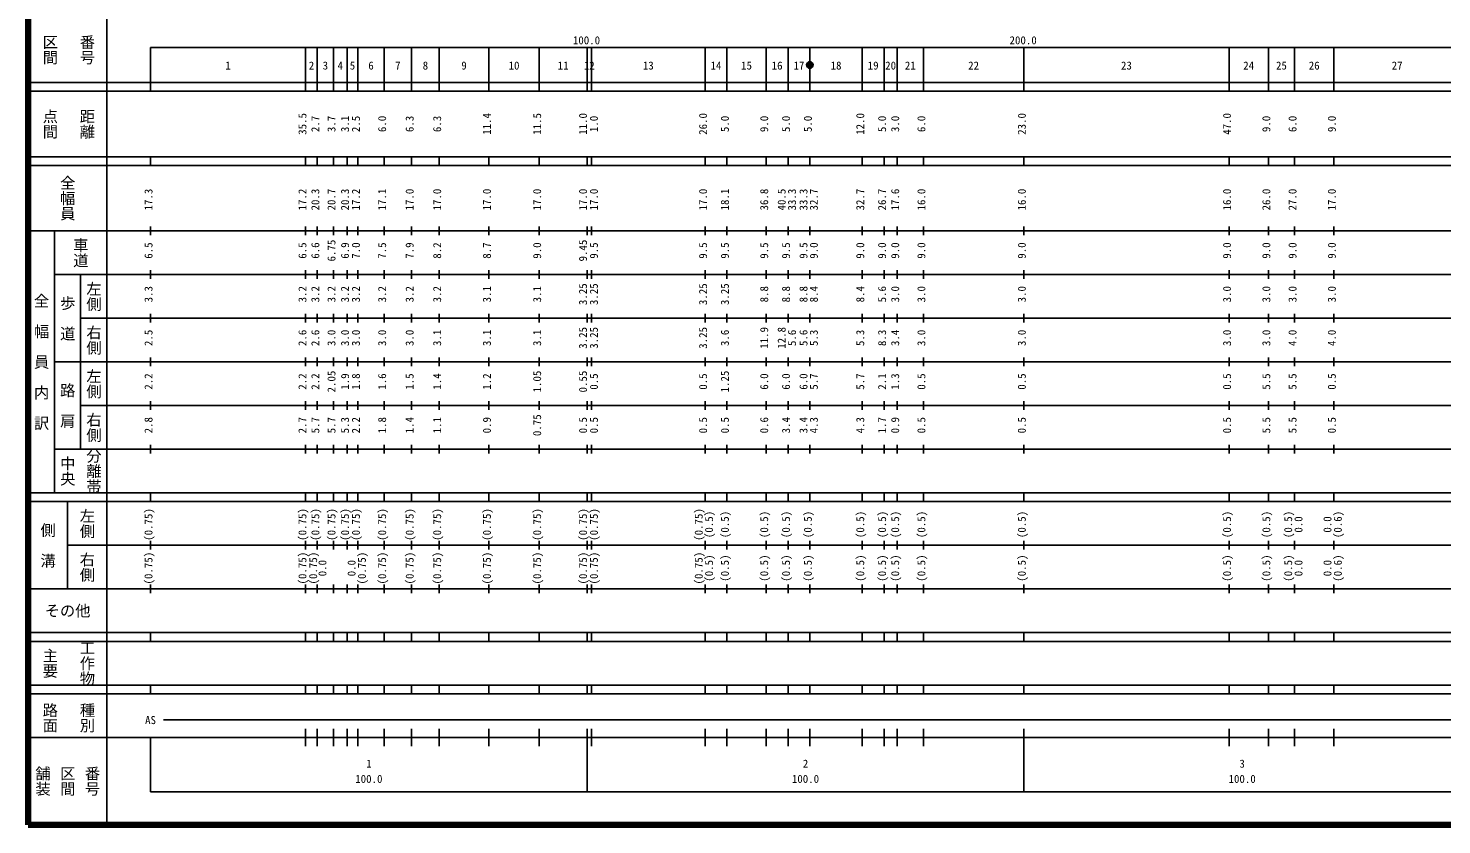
# Model space of a CAD drawing. Units: millimetres on the paper. Extents: x 40 to 680, y 20 to 380.
# Drawn here: x 40 to 363.7, y 20 to 202.4 of the extents above; entities that cross this region are included whole.
import ezdxf
from ezdxf.enums import TextEntityAlignment as Align

# ---------------------------------------------------------------- set-up
doc = ezdxf.new("R2010")
doc.units = ezdxf.units.MM
doc.header["$PDMODE"] = 32
doc.header["$PDSIZE"] = 0.5
doc.layers.add('M-TTL', color=2, linetype='Continuous', lineweight=140)
doc.layers.add('M-TTL-BAND', color=7, linetype='Continuous', lineweight=25)
doc.styles.add('@ＭＳ ゴシック', font='')
doc.styles.add('ＭＳ ゴシック', font='')
doc.styles.get('@ＭＳ ゴシック').set_extended_font_data('@MS Gothic')
doc.styles.get('ＭＳ ゴシック').set_extended_font_data('MS Gothic')

msp = doc.modelspace()

# ---------------------------------------------------------------- linework, layer by layer
at = {"layer": 'M-TTL'}
for p, q in [((40, 380), (40, 20)), ((40, 20), (680, 20))]:
    msp.add_line(p, q, dxfattribs=at)
at = {"layer": 'M-TTL-BAND'}
for p, q in [((58, 370), (58, 20)), ((68, 198), (579, 198)), ((68, 198), (68, 188)), ((103.5, 188), (103.5, 198)), ((106.2, 188), (106.2, 198)), ((109.9, 188), (109.9, 198)), ((113, 188), (113, 198)), ((115.5, 188), (115.5, 198)), ((121.5, 188), (121.5, 198)), ((127.8, 188), (127.8, 198)), ((134.1, 188), (134.1, 198)), ((145.5, 188), (145.5, 198)), ((157, 188), (157, 198)), ((168, 188), (168, 198)), ((169, 188), (169, 198)), ((195, 188), (195, 198)), ((200, 188), (200, 198)), ((209, 188), (209, 198)), ((214, 188), (214, 198)), ((219, 188), (219, 198)), ((231, 188), (231, 198)), ((236, 188), (236, 198)), ((239, 188), (239, 198)), ((245, 188), (245, 198)), ((268, 188), (268, 198)), ((315, 188), (315, 198)), ((324, 188), (324, 198)), ((330, 188), (330, 198)), ((339, 188), (339, 198)), ((40, 190), (579, 190)), ((40, 188), (579, 188)), ((40, 173), (579, 173)), ((68, 171), (68, 173)), ((103.5, 171), (103.5, 173)), ((106.2, 171), (106.2, 173)), ((109.9, 171), (109.9, 173)), ((113, 171), (113, 173)), ((115.5, 171), (115.5, 173)), ((121.5, 171), (121.5, 173)), ((127.8, 171), (127.8, 173)), ((134.1, 171), (134.1, 173)), ((145.5, 171), (145.5, 173)), ((157, 171), (157, 173)), ((168, 171), (168, 173)), ((169, 171), (169, 173)), ((195, 171), (195, 173)), ((200, 171), (200, 173)), ((209, 171), (209, 173)), ((214, 171), (214, 173)), ((219, 171), (219, 173)), ((231, 171), (231, 173)), ((236, 171), (236, 173)), ((239, 171), (239, 173)), ((245, 171), (245, 173)), ((268, 171), (268, 173)), ((315, 171), (315, 173)), ((324, 171), (324, 173)), ((330, 171), (330, 173)), ((339, 171), (339, 173)), ((40, 171), (579, 171)), ((40, 156), (579, 156)), ((46, 96), (46, 156)), ((68, 155), (68, 157)), ((103.5, 155), (103.5, 157)), ((106.2, 155), (106.2, 157)), ((109.9, 155), (109.9, 157)), ((113, 155), (113, 157)), ((115.5, 155), (115.5, 157)), ((121.5, 155), (121.5, 157)), ((127.8, 155), (127.8, 157)), ((134.1, 155), (134.1, 157)), ((145.5, 155), (145.5, 157)), ((157, 155), (157, 157)), ((168, 155), (168, 157)), ((169, 155), (169, 157)), ((195, 155), (195, 157)), ((200, 155), (200, 157)), ((209, 155), (209, 157)), ((214, 155), (214, 157)), ((219, 155), (219, 157)), ((231, 155), (231, 157)), ((236, 155), (236, 157)), ((239, 155), (239, 157)), ((245, 155), (245, 157)), ((268, 155), (268, 157)), ((315, 155), (315, 157)), ((324, 155), (324, 157)), ((330, 155), (330, 157)), ((339, 155), (339, 157)), ((46, 146), (579, 146)), ((52, 146), (52, 106)), ((68, 145), (68, 147)), ((103.5, 145), (103.5, 147)), ((106.2, 145), (106.2, 147)), ((109.9, 145), (109.9, 147)), ((113, 145), (113, 147)), ((115.5, 145), (115.5, 147)), ((121.5, 145), (121.5, 147)), ((127.8, 145), (127.8, 147)), ((134.1, 145), (134.1, 147)), ((145.5, 145), (145.5, 147)), ((157, 145), (157, 147)), ((168, 145), (168, 147)), ((169, 145), (169, 147)), ((195, 145), (195, 147)), ((200, 145), (200, 147)), ((209, 145), (209, 147)), ((214, 145), (214, 147)), ((219, 145), (219, 147)), ((231, 145), (231, 147)), ((236, 145), (236, 147)), ((239, 145), (239, 147)), ((245, 145), (245, 147)), ((268, 145), (268, 147)), ((315, 145), (315, 147)), ((324, 145), (324, 147)), ((330, 145), (330, 147)), ((339, 145), (339, 147)), ((52, 136), (579, 136)), ((68, 135), (68, 137)), ((103.5, 135), (103.5, 137)), ((106.2, 135), (106.2, 137)), ((109.9, 135), (109.9, 137)), ((113, 135), (113, 137)), ((115.5, 135), (115.5, 137)), ((121.5, 135), (121.5, 137)), ((127.8, 135), (127.8, 137)), ((134.1, 135), (134.1, 137)), ((145.5, 135), (145.5, 137)), ((157, 135), (157, 137)), ((168, 135), (168, 137)), ((169, 135), (169, 137)), ((195, 135), (195, 137)), ((200, 135), (200, 137)), ((209, 135), (209, 137)), ((214, 135), (214, 137)), ((219, 135), (219, 137)), ((231, 135), (231, 137)), ((236, 135), (236, 137)), ((239, 135), (239, 137)), ((245, 135), (245, 137)), ((268, 135), (268, 137)), ((315, 135), (315, 137)), ((324, 135), (324, 137)), ((330, 135), (330, 137)), ((339, 135), (339, 137)), ((68, 125), (68, 127)), ((103.5, 125), (103.5, 127)), ((106.2, 125), (106.2, 127)), ((109.9, 125), (109.9, 127)), ((113, 125), (113, 127)), ((115.5, 125), (115.5, 127)), ((121.5, 125), (121.5, 127)), ((127.8, 125), (127.8, 127)), ((134.1, 125), (134.1, 127)), ((145.5, 125), (145.5, 127)), ((157, 125), (157, 127)), ((168, 125), (168, 127)), ((169, 125), (169, 127)), ((195, 125), (195, 127)), ((200, 125), (200, 127)), ((209, 125), (209, 127)), ((214, 125), (214, 127)), ((219, 125), (219, 127)), ((231, 125), (231, 127)), ((236, 125), (236, 127)), ((239, 125), (239, 127)), ((245, 125), (245, 127)), ((268, 125), (268, 127)), ((315, 125), (315, 127)), ((324, 125), (324, 127)), ((330, 125), (330, 127)), ((339, 125), (339, 127)), ((46, 126), (579, 126)), ((68, 115), (68, 117)), ((103.5, 115), (103.5, 117)), ((106.2, 115), (106.2, 117)), ((109.9, 115), (109.9, 117)), ((113, 115), (113, 117)), ((115.5, 115), (115.5, 117)), ((121.5, 115), (121.5, 117)), ((127.8, 115), (127.8, 117)), ((134.1, 115), (134.1, 117)), ((145.5, 115), (145.5, 117)), ((157, 115), (157, 117)), ((168, 115), (168, 117)), ((169, 115), (169, 117)), ((195, 115), (195, 117)), ((200, 115), (200, 117)), ((209, 115), (209, 117)), ((214, 115), (214, 117)), ((219, 115), (219, 117)), ((231, 115), (231, 117)), ((236, 115), (236, 117)), ((239, 115), (239, 117)), ((245, 115), (245, 117)), ((268, 115), (268, 117)), ((315, 115), (315, 117)), ((324, 115), (324, 117)), ((330, 115), (330, 117)), ((339, 115), (339, 117)), ((52, 116), (579, 116)), ((68, 105), (68, 107)), ((103.5, 105), (103.5, 107)), ((106.2, 105), (106.2, 107)), ((109.9, 105), (109.9, 107)), ((113, 105), (113, 107)), ((115.5, 105), (115.5, 107)), ((121.5, 105), (121.5, 107)), ((127.8, 105), (127.8, 107)), ((134.1, 105), (134.1, 107)), ((145.5, 105), (145.5, 107)), ((157, 105), (157, 107)), ((168, 105), (168, 107)), ((169, 105), (169, 107)), ((195, 105), (195, 107)), ((200, 105), (200, 107)), ((209, 105), (209, 107)), ((214, 105), (214, 107)), ((219, 105), (219, 107)), ((231, 105), (231, 107)), ((236, 105), (236, 107)), ((239, 105), (239, 107)), ((245, 105), (245, 107)), ((268, 105), (268, 107)), ((315, 105), (315, 107)), ((324, 105), (324, 107)), ((330, 105), (330, 107)), ((339, 105), (339, 107)), ((46, 106), (579, 106)), ((40, 96), (579, 96)), ((40, 94), (579, 94)), ((49, 94), (49, 74)), ((68, 94), (68, 96)), ((103.5, 94), (103.5, 96)), ((106.2, 94), (106.2, 96)), ((109.9, 94), (109.9, 96)), ((113, 94), (113, 96)), ((115.5, 94), (115.5, 96)), ((121.5, 94), (121.5, 96)), ((127.8, 94), (127.8, 96)), ((134.1, 94), (134.1, 96)), ((145.5, 94), (145.5, 96)), ((157, 94), (157, 96)), ((168, 94), (168, 96)), ((169, 94), (169, 96)), ((195, 94), (195, 96)), ((200, 94), (200, 96)), ((209, 94), (209, 96)), ((214, 94), (214, 96)), ((219, 94), (219, 96)), ((231, 94), (231, 96)), ((236, 94), (236, 96)), ((239, 94), (239, 96)), ((245, 94), (245, 96)), ((268, 94), (268, 96)), ((315, 94), (315, 96)), ((324, 94), (324, 96)), ((330, 94), (330, 96)), ((339, 94), (339, 96)), ((68, 83), (68, 85)), ((103.5, 83), (103.5, 85)), ((106.2, 83), (106.2, 85)), ((109.9, 83), (109.9, 85)), ((113, 83), (113, 85)), ((115.5, 83), (115.5, 85)), ((121.5, 83), (121.5, 85)), ((127.8, 83), (127.8, 85)), ((134.1, 83), (134.1, 85)), ((145.5, 83), (145.5, 85)), ((157, 83), (157, 85)), ((168, 83), (168, 85)), ((169, 83), (169, 85)), ((195, 83), (195, 85)), ((200, 83), (200, 85)), ((209, 83), (209, 85)), ((214, 83), (214, 85)), ((219, 83), (219, 85)), ((231, 83), (231, 85)), ((236, 83), (236, 85)), ((239, 83), (239, 85)), ((245, 83), (245, 85)), ((268, 83), (268, 85)), ((315, 83), (315, 85)), ((324, 83), (324, 85)), ((330, 83), (330, 85)), ((339, 83), (339, 85)), ((49, 84), (579, 84)), ((68, 73), (68, 75)), ((103.5, 73), (103.5, 75)), ((106.2, 73), (106.2, 75)), ((109.9, 73), (109.9, 75)), ((113, 73), (113, 75)), ((115.5, 73), (115.5, 75)), ((121.5, 73), (121.5, 75)), ((127.8, 73), (127.8, 75)), ((134.1, 73), (134.1, 75)), ((145.5, 73), (145.5, 75)), ((157, 73), (157, 75)), ((168, 73), (168, 75)), ((169, 73), (169, 75)), ((195, 73), (195, 75)), ((200, 73), (200, 75)), ((209, 73), (209, 75)), ((214, 73), (214, 75)), ((219, 73), (219, 75)), ((231, 73), (231, 75)), ((236, 73), (236, 75)), ((239, 73), (239, 75)), ((245, 73), (245, 75)), ((268, 73), (268, 75)), ((315, 73), (315, 75)), ((324, 73), (324, 75)), ((330, 73), (330, 75)), ((339, 73), (339, 75)), ((40, 74), (579, 74)), ((40, 64), (579, 64)), ((40, 62), (579, 62)), ((68, 62), (68, 64)), ((103.5, 62), (103.5, 64)), ((106.2, 62), (106.2, 64)), ((109.9, 62), (109.9, 64)), ((113, 62), (113, 64)), ((115.5, 62), (115.5, 64)), ((121.5, 62), (121.5, 64)), ((127.8, 62), (127.8, 64)), ((134.1, 62), (134.1, 64)), ((145.5, 62), (145.5, 64)), ((157, 62), (157, 64)), ((168, 62), (168, 64)), ((169, 62), (169, 64)), ((195, 62), (195, 64)), ((200, 62), (200, 64)), ((209, 62), (209, 64)), ((214, 62), (214, 64)), ((219, 62), (219, 64)), ((231, 62), (231, 64)), ((236, 62), (236, 64)), ((239, 62), (239, 64)), ((245, 62), (245, 64)), ((268, 62), (268, 64)), ((315, 62), (315, 64)), ((324, 62), (324, 64)), ((330, 62), (330, 64)), ((339, 62), (339, 64)), ((40, 52), (579, 52)), ((68, 50), (68, 52)), ((103.5, 50), (103.5, 52)), ((106.2, 50), (106.2, 52)), ((109.9, 50), (109.9, 52)), ((113, 50), (113, 52)), ((115.5, 50), (115.5, 52)), ((121.5, 50), (121.5, 52)), ((127.8, 50), (127.8, 52)), ((134.1, 50), (134.1, 52)), ((145.5, 50), (145.5, 52)), ((157, 50), (157, 52)), ((168, 50), (168, 52)), ((169, 50), (169, 52)), ((195, 50), (195, 52)), ((200, 50), (200, 52)), ((209, 50), (209, 52)), ((214, 50), (214, 52)), ((219, 50), (219, 52)), ((231, 50), (231, 52)), ((236, 50), (236, 52)), ((239, 50), (239, 52)), ((245, 50), (245, 52)), ((268, 50), (268, 52)), ((315, 50), (315, 52)), ((324, 50), (324, 52)), ((330, 50), (330, 52)), ((339, 50), (339, 52)), ((40, 50), (579, 50)), ((71, 44), (565, 44)), ((40, 40), (579, 40)), ((68, 40), (68, 27.5)), ((103.5, 38), (103.5, 42)), ((106.2, 38), (106.2, 42)), ((109.9, 38), (109.9, 42)), ((113, 38), (113, 42)), ((115.5, 38), (115.5, 42)), ((121.5, 38), (121.5, 42)), ((127.8, 38), (127.8, 42)), ((134.1, 38), (134.1, 42)), ((145.5, 38), (145.5, 42)), ((157, 38), (157, 42)), ((168, 27.5), (168, 42)), ((169, 38), (169, 42)), ((195, 38), (195, 42)), ((200, 38), (200, 42)), ((209, 38), (209, 42)), ((214, 38), (214, 42)), ((219, 38), (219, 42)), ((231, 38), (231, 42)), ((236, 38), (236, 42)), ((239, 38), (239, 42)), ((245, 38), (245, 42)), ((268, 27.5), (268, 42)), ((315, 38), (315, 42)), ((324, 38), (324, 42)), ((330, 38), (330, 42)), ((339, 38), (339, 42)), ((68, 27.5), (579, 27.5))]:
    msp.add_line(p, q, dxfattribs=at)
for radius in [0.75, 0.6, 0.45, 0.3, 0.15, 0.02]:
    msp.add_circle((219, 194), radius, dxfattribs=at)
msp.add_point((219, 194), dxfattribs=at)

# ---------------------------------------------------------------- texts
at = {"layer": 'M-TTL-BAND', "style": '@ＭＳ ゴシック'}
for s, p in [('番号', (53.5, 197.5)), ('区間', (45, 197.5)), ('点間', (45, 180.5)), ('距離', (53.5, 180.5)), ('全幅員', (49, 163.5)), ('車道', (52, 151)), ('左側', (55, 141)), ('全\u3000幅\u3000員\u3000内\u3000訳', (43, 126)), ('歩\u3000道', (49, 136)), ('右側', (55, 131)), ('左側', (55, 121)), ('路\u3000肩', (49, 116)), ('右側', (55, 111)), ('中央', (49, 101)), ('分離帯', (55, 101)), ('左側', (53.5, 89)), ('側\u3000溝', (44.5, 84)), ('右側', (53.5, 79)), ('工作物', (53.5, 57)), ('主要', (45, 57)), ('路面', (45, 44.5)), ('種別', (53.5, 44.5)), ('舗装', (43.333, 30)), ('区間', (49, 30)), ('番号', (54.667, 30))]:
    msp.add_text(s, height=2.566, rotation=270, dxfattribs=at).set_placement(p, align=Align.MIDDLE_CENTER)
at = {"layer": 'M-TTL-BAND', "style": 'ＭＳ ゴシック'}
for s, p in [('100.0', (167.844, 198.195)), ('200.0', (267.844, 198.195)), ('1', (85.75, 192.405)), ('2', (104.85, 192.405)), ('3', (108.05, 192.405)), ('4', (111.45, 192.405)), ('5', (114.25, 192.405)), ('6', (118.5, 192.405)), ('7', (124.65, 192.405)), ('8', (130.95, 192.405)), ('9', (139.8, 192.405)), ('10', (151.25, 192.405)), ('11', (162.5, 192.405)), ('12', (168.475, 192.405)), ('13', (182, 192.405)), ('14', (197.5, 192.405)), ('15', (204.5, 192.405)), ('16', (211.5, 192.405)), ('17', (216.5, 192.405)), ('18', (225, 192.405)), ('19', (233.5, 192.405)), ('20', (237.5, 192.405)), ('21', (242, 192.405)), ('22', (256.5, 192.405)), ('23', (291.5, 192.405)), ('24', (319.5, 192.405)), ('25', (327, 192.405)), ('26', (334.5, 192.405)), ('27', (353.5, 192.405)), ('AS', (68, 42.5)), ('1', (118, 32.523)), ('2', (218, 32.523)), ('3', (318, 32.523)), ('100.0', (118, 29.033)), ('100.0', (218, 29.033)), ('100.0', (318, 29.033))]:
    msp.add_text(s, height=1.833, dxfattribs=at).set_placement(p, align=Align.BOTTOM_CENTER)
for s, p in [('35.5', (104.25, 180.5)), ('2.7', (107.2, 180.5)), ('3.7', (110.9, 180.5)), ('3.1', (114, 180.5)), ('2.5', (116.5, 180.5)), ('6.0', (122.5, 180.5)), ('6.3', (128.8, 180.5)), ('6.3', (135.1, 180.5)), ('11.4', (146.5, 180.5)), ('11.5', (158, 180.5)), ('11.0', (168.5, 180.5)), ('1.0', (171, 180.5)), ('26.0', (196, 180.5)), ('5.0', (201, 180.5)), ('9.0', (210, 180.5)), ('5.0', (215, 180.5)), ('5.0', (220, 180.5)), ('12.0', (232, 180.5)), ('5.0', (237, 180.5)), ('3.0', (240, 180.5)), ('6.0', (246, 180.5)), ('23.0', (269, 180.5)), ('47.0', (316, 180.5)), ('9.0', (325, 180.5)), ('6.0', (331, 180.5)), ('9.0', (340, 180.5)), ('17.3', (69, 163.174)), ('17.2', (104.25, 163.174)), ('20.3', (107.2, 163.174)), ('20.7', (110.9, 163.174)), ('20.3', (114, 163.174)), ('17.2', (116.5, 163.174)), ('17.1', (122.5, 163.174)), ('17.0', (128.8, 163.174)), ('17.0', (135.1, 163.174)), ('17.0', (146.5, 163.174)), ('17.0', (158, 163.174)), ('17.0', (168.5, 163.174)), ('17.0', (171, 163.174)), ('17.0', (196, 163.174)), ('18.1', (201, 163.174)), ('36.8', (210, 163.174)), ('40.5', (214, 163.174)), ('33.3', (216.37, 163.174)), ('33.3', (219, 163.174)), ('32.7', (221.37, 163.174)), ('32.7', (232, 163.174)), ('26.7', (237, 163.174)), ('17.6', (240, 163.174)), ('16.0', (246, 163.174)), ('16.0', (269, 163.174)), ('16.0', (316, 163.174)), ('26.0', (325, 163.174)), ('27.0', (331, 163.174)), ('17.0', (340, 163.174)), ('6.5', (69, 151.5)), ('6.5', (104.25, 151.5)), ('6.6', (107.2, 151.5)), ('6.75', (110.9, 151.5)), ('6.9', (114, 151.5)), ('7.0', (116.5, 151.5)), ('7.5', (122.5, 151.5)), ('7.9', (128.8, 151.5)), ('8.2', (135.1, 151.5)), ('8.7', (146.5, 151.5)), ('9.0', (158, 151.5)), ('9.45', (168.5, 151.5)), ('9.5', (171, 151.5)), ('9.5', (196, 151.5)), ('9.5', (201, 151.5)), ('9.5', (210, 151.5)), ('9.5', (215, 151.5)), ('9.5', (219, 151.5)), ('9.0', (221.37, 151.5)), ('9.0', (232, 151.5)), ('9.0', (237, 151.5)), ('9.0', (240, 151.5)), ('9.0', (246, 151.5)), ('9.0', (269, 151.5)), ('9.0', (316, 151.5)), ('9.0', (325, 151.5)), ('9.0', (331, 151.5)), ('9.0', (340, 151.5)), ('3.3', (69, 141.5)), ('3.2', (104.25, 141.5)), ('3.2', (107.2, 141.5)), ('3.2', (110.9, 141.5)), ('3.2', (114, 141.5)), ('3.2', (116.5, 141.5)), ('3.2', (122.5, 141.5)), ('3.2', (128.8, 141.5)), ('3.2', (135.1, 141.5)), ('3.1', (146.5, 141.5)), ('3.1', (158, 141.5)), ('3.25', (168.5, 141.5)), ('3.25', (171, 141.5)), ('3.25', (196, 141.5)), ('3.25', (201, 141.5)), ('8.8', (210, 141.5)), ('8.8', (215, 141.5)), ('8.8', (219, 141.5)), ('8.4', (221.37, 141.5)), ('8.4', (232, 141.5)), ('5.6', (237, 141.5)), ('3.0', (240, 141.5)), ('3.0', (246, 141.5)), ('3.0', (269, 141.5)), ('3.0', (316, 141.5)), ('3.0', (325, 141.5)), ('3.0', (331, 141.5)), ('3.0', (340, 141.5)), ('2.5', (69, 131.5)), ('2.6', (104.25, 131.5)), ('2.6', (107.2, 131.5)), ('3.0', (110.9, 131.5)), ('3.0', (114, 131.5)), ('3.0', (116.5, 131.5)), ('3.0', (122.5, 131.5)), ('3.0', (128.8, 131.5)), ('3.1', (135.1, 131.5)), ('3.1', (146.5, 131.5)), ('3.1', (158, 131.5)), ('3.25', (168.5, 131.5)), ('3.25', (171, 131.5)), ('3.25', (196, 131.5)), ('3.6', (201, 131.5)), ('11.9', (210, 131.5)), ('12.8', (214, 131.5)), ('5.6', (216.37, 131.5)), ('5.6', (219, 131.5)), ('5.3', (221.37, 131.5)), ('5.3', (232, 131.5)), ('8.3', (237, 131.5)), ('3.4', (240, 131.5)), ('3.0', (246, 131.5)), ('3.0', (269, 131.5)), ('3.0', (316, 131.5)), ('3.0', (325, 131.5)), ('4.0', (331, 131.5)), ('4.0', (340, 131.5)), ('2.2', (69, 121.5)), ('2.2', (104.25, 121.5)), ('2.2', (107.2, 121.5)), ('2.05', (110.9, 121.5)), ('1.9', (114, 121.5)), ('1.8', (116.5, 121.5)), ('1.6', (122.5, 121.5)), ('1.5', (128.8, 121.5)), ('1.4', (135.1, 121.5)), ('1.2', (146.5, 121.5)), ('1.05', (158, 121.5)), ('0.55', (168.5, 121.5)), ('0.5', (171, 121.5)), ('0.5', (196, 121.5)), ('1.25', (201, 121.5)), ('6.0', (210, 121.5)), ('6.0', (215, 121.5)), ('6.0', (219, 121.5)), ('5.7', (221.37, 121.5)), ('5.7', (232, 121.5)), ('2.1', (237, 121.5)), ('1.3', (240, 121.5)), ('0.5', (246, 121.5)), ('0.5', (269, 121.5)), ('0.5', (316, 121.5)), ('5.5', (325, 121.5)), ('5.5', (331, 121.5)), ('0.5', (340, 121.5)), ('0.75', (158, 111.5)), ('2.8', (69, 111.5)), ('2.7', (104.25, 111.5)), ('5.7', (107.2, 111.5)), ('5.7', (110.9, 111.5)), ('5.3', (114, 111.5)), ('2.2', (116.5, 111.5)), ('1.8', (122.5, 111.5)), ('1.4', (128.8, 111.5)), ('1.1', (135.1, 111.5)), ('0.9', (146.5, 111.5)), ('0.5', (168.5, 111.5)), ('0.5', (171, 111.5)), ('0.5', (196, 111.5)), ('0.5', (201, 111.5)), ('0.6', (210, 111.5)), ('3.4', (215, 111.5)), ('3.4', (219, 111.5)), ('4.3', (221.37, 111.5)), ('4.3', (232, 111.5)), ('1.7', (237, 111.5)), ('0.9', (240, 111.5)), ('0.5', (246, 111.5)), ('0.5', (269, 111.5)), ('0.5', (316, 111.5)), ('5.5', (325, 111.5)), ('5.5', (331, 111.5)), ('0.5', (340, 111.5)), ('(0.75)', (69, 88.764)), ('(0.75)', (104.25, 88.764)), ('(0.75)', (107.2, 88.764)), ('(0.75)', (110.9, 88.764)), ('(0.75)', (114, 88.764)), ('(0.75)', (116.5, 88.764)), ('(0.75)', (122.5, 88.764)), ('(0.75)', (128.8, 88.764)), ('(0.75)', (135.1, 88.764)), ('(0.75)', (146.5, 88.764)), ('(0.75)', (158, 88.764)), ('(0.75)', (168.5, 88.764)), ('(0.75)', (171, 88.764)), ('(0.75)', (195, 88.764)), ('(0.5)', (197.37, 88.764)), ('(0.5)', (201, 88.764)), ('(0.5)', (210, 88.764)), ('(0.5)', (215, 88.764)), ('(0.5)', (220, 88.764)), ('(0.5)', (232, 88.764)), ('(0.5)', (237, 88.764)), ('(0.5)', (240, 88.764)), ('(0.5)', (246, 88.764)), ('(0.5)', (269, 88.764)), ('(0.5)', (316, 88.764)), ('(0.5)', (325, 88.764)), ('(0.5)', (330, 88.764)), ('(0.6)', (341.37, 88.764)), ('0.0', (332.37, 88.764)), ('0.0', (339, 88.764)), ('(0.75)', (69, 78.764)), ('(0.75)', (104.25, 78.764)), ('(0.75)', (106.7, 78.764)), ('(0.75)', (117.87, 78.764)), ('(0.75)', (122.5, 78.764)), ('(0.75)', (128.8, 78.764)), ('(0.75)', (135.1, 78.764)), ('(0.75)', (146.5, 78.764)), ('(0.75)', (158, 78.764)), ('(0.75)', (168.5, 78.764)), ('(0.75)', (171, 78.764)), ('(0.75)', (195, 78.764)), ('(0.5)', (197.37, 78.764)), ('(0.5)', (201, 78.764)), ('(0.5)', (210, 78.764)), ('(0.5)', (215, 78.764)), ('(0.5)', (220, 78.764)), ('(0.5)', (232, 78.764)), ('(0.5)', (237, 78.764)), ('(0.5)', (240, 78.764)), ('(0.5)', (246, 78.764)), ('(0.5)', (269, 78.764)), ('(0.5)', (316, 78.764)), ('(0.5)', (325, 78.764)), ('(0.5)', (330, 78.764)), ('(0.6)', (341.37, 78.764)), ('0.0', (108.82, 78.764)), ('0.0', (115.5, 78.764)), ('0.0', (332.37, 78.764)), ('0.0', (339, 78.764))]:
    msp.add_text(s, height=1.833, rotation=90, dxfattribs=at).set_placement(p, align=Align.BOTTOM_CENTER)
msp.add_text('その他', height=2.566, dxfattribs=at).set_placement((49, 69), align=Align.MIDDLE_CENTER)

doc.saveas('drawing.dxf')
